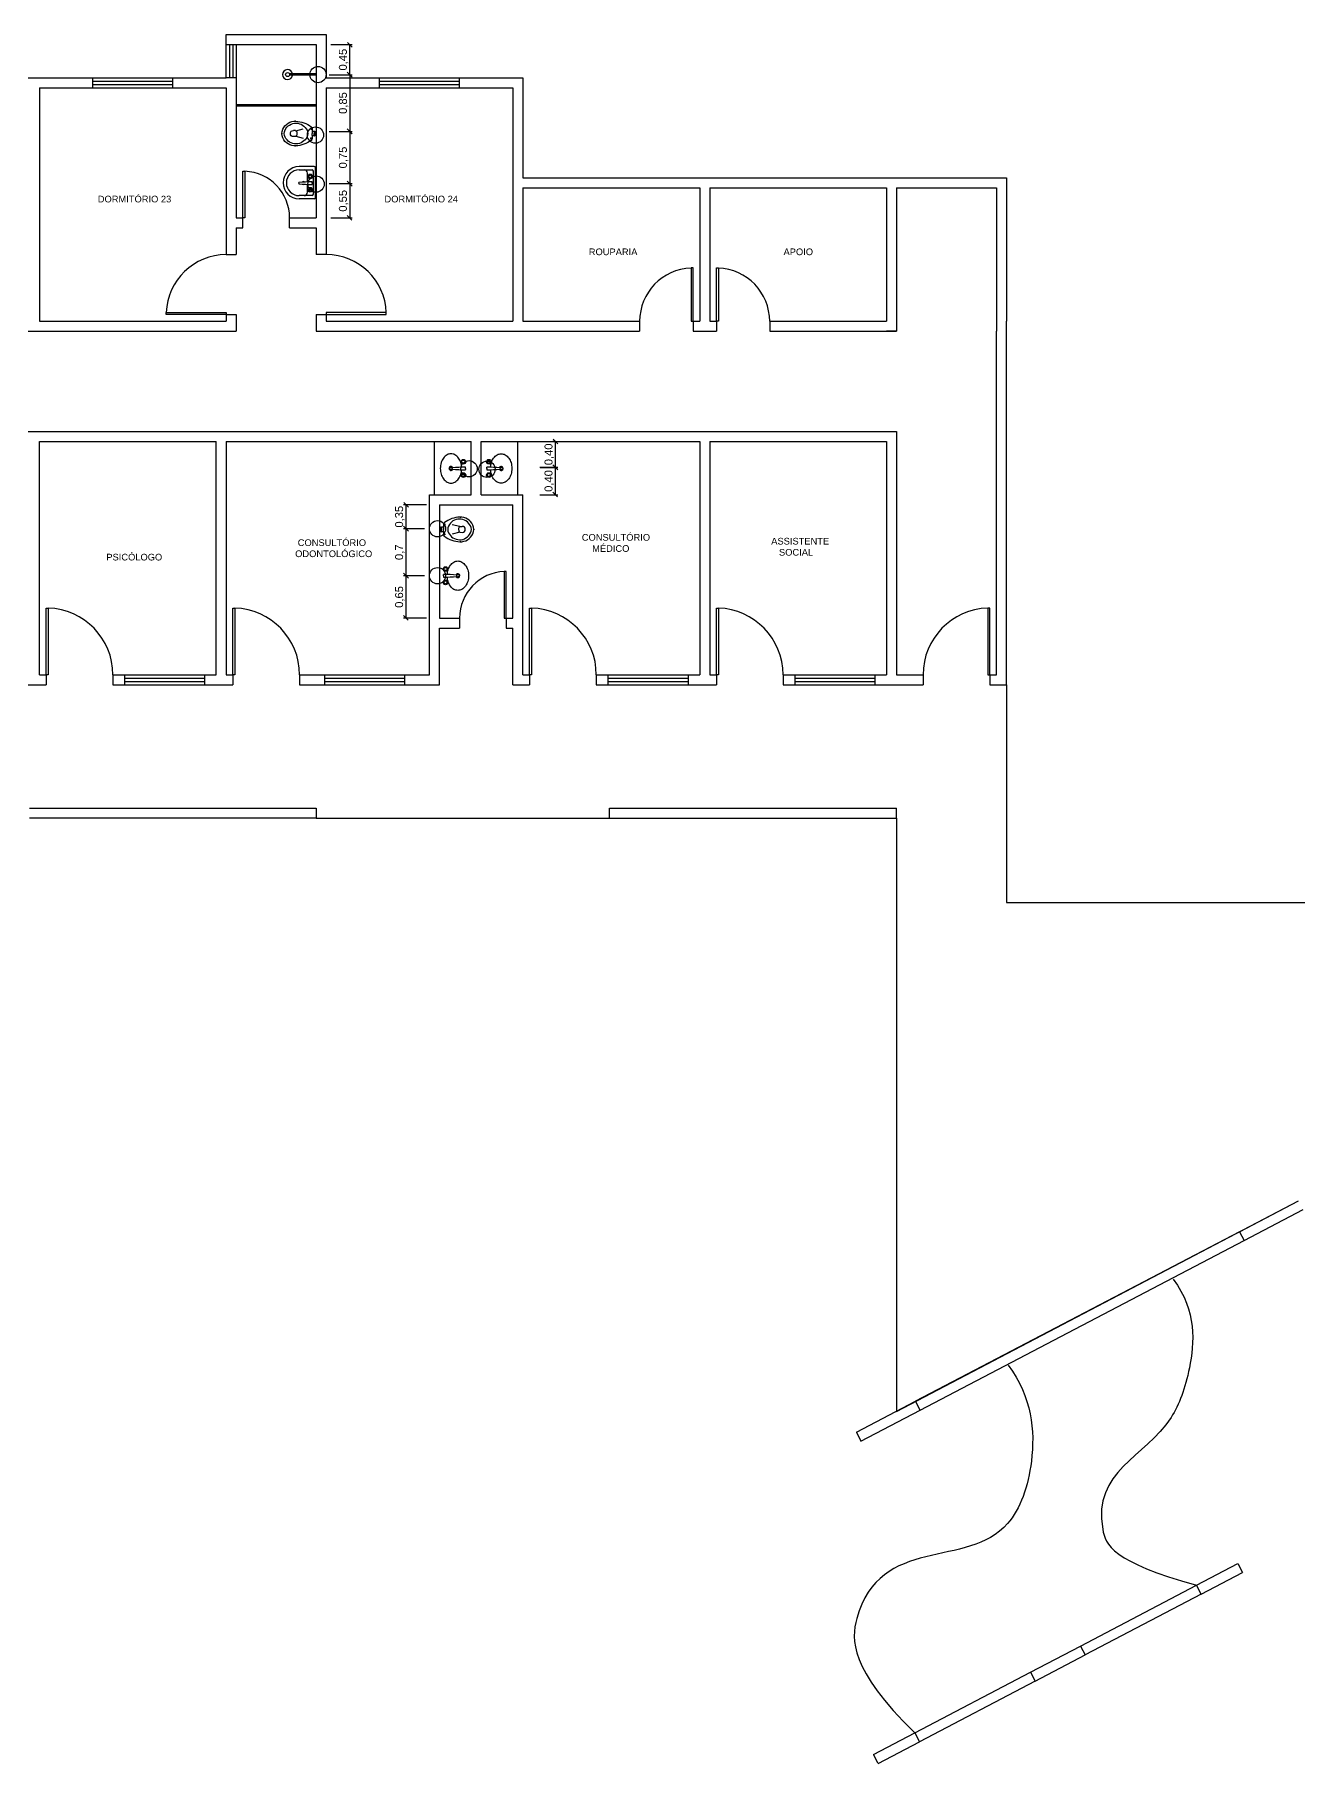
# Model space of a CAD drawing. Header units: millimetres. Extents: x 562 to 1062, y -27 to 300.
# Drawn here: x 793.81 to 812.77, y 227.95 to 253.88 of the extents above; entities that cross this region are included whole.
import ezdxf

# ---------------------------------------------------------------- set-up
doc = ezdxf.new("R2010")
doc.units = ezdxf.units.MM
doc.header["$LTSCALE"] = 0.04
doc.linetypes.add('ACAD_ISO03W100', pattern=[30, 12, -18])
for name, color, linetype in [('01', 1, 'Continuous'), ('02', 2, 'Continuous'), ('03', 3, 'Continuous'), ('05', 5, 'Continuous'), ('2', 2, 'Continuous'), ('BAN', 11, 'Continuous'), ('TRACEJADO', 7, 'ACAD_ISO03W100')]:
    doc.layers.add(name, color=color, linetype=linetype)
doc.styles.get("Standard").update_dxf_attribs({"font": 'arial.ttf'})
doc.dimstyles.new('ISO-25', dxfattribs={"dimscale": 0.03, "dimtxt": 4, "dimasz": 2.5, "dimexe": 1.25, "dimexo": 0.625, "dimtad": 1, "dimtxsty": 'Standard', "dimblk": 'OBLIQUE', "dimcen": 2.5, "dimadec": 3, "dimazin": 0, "dimtfac": 1, "dimtmove": 0, "dimatfit": 3, "dimldrblk": 'OBLIQUE', "dimfxl": 1, "dimarcsym": 0})

# ---------------------------------------------------------------- blocks, each defined once
blk = doc.blocks.new('V2_vaso5_T')
for p, q in [((0.011, 0.031), (0.011, 0)), ((0.039, 0.031), (0.039, 0)), ((0.041, 0.072), (0.072, 0.072)), ((0.056, 0.088), (0.056, 0.057)), ((0.285, 0.041), (0.173, 0.07)), ((0.288, 0.043), (0.322, 0.045)), ((0.011, -0.032), (0.011, 0)), ((0.039, -0.032), (0.039, 0)), ((0.041, -0.073), (0.072, -0.073)), ((0.056, -0.088), (0.056, -0.058)), ((0.286, -0.042), (0.173, -0.071)), ((0.288, -0.044), (0.322, -0.046))]:
    blk.add_line(p, q)
blk.add_lwpolyline([(0.01, 0.033, 0.868852), (-0.001, 0.031), (-0.001, 0), (-0.001, -0.032, 0.868852), (0.01, -0.034), (0.039, -0.034), (0.039, -0.074, 0.237631), (0.054, -0.103, 0.148029), (0.286, -0.185, 0.31016), (0.481, -0.066, 0.21646), (0.481, 0.065, 0.30817), (0.286, 0.184, 0.152934), (0.054, 0.102, 0.237634), (0.039, 0.073), (0.039, 0.033), (0.01, 0.033)], format="xyb")
for centre in [(0.056, 0.072), (0.056, -0.073)]:
    blk.add_circle(centre, 0.00512)
for centre, radius, start, end in [((0.222, 0), 0.117, 154.8234, 205.1766), ((0.282, -0.028), 0.183, 26.0662, 155.1183), ((0.306, 0.008), 0.0388, 117.1535, 192.7741), ((0.326, 0.004), 0.0411, 353.3838, 96.6162), ((0.345, 0), 0.115, 332.2776, 27.7224), ((0.282, 0.027), 0.183, 204.9138, 333.9017), ((0.314, -0.005), 0.0462, 173.959, 235.9862), ((0.326, -0.005), 0.0412, 263.5509, 6.4491)]:
    blk.add_arc(centre, radius, start, end)
at = {"color": 0, "linetype": 'ByBlock'}
for p in [(0.295, 0.185), (-0.001, 0), (0.295, -0.185), (0.496, 0), (0.496, 0)]:
    blk.add_point(p, dxfattribs=at)
blk = doc.blocks.new('_Oblique')
at = {"layer": 'TRACEJADO', "color": 0, "lineweight": -2}
blk.add_line((-0.5, -0.5), (0.5, 0.5), dxfattribs=at)
blk = doc.blocks.new('*D425')
at = {"layer": 'BAN', "color": 0, "lineweight": -2}
for p, q in [((798.258, 253.726), (798.579, 253.726)), ((798.541, 253.274), (798.541, 253.726)), ((798.235, 253.274), (798.579, 253.274))]:
    blk.add_line(p, q, dxfattribs=at)
at = {"layer": 'Defpoints', "color": 0}
for p in [(798.239, 253.726), (798.541, 253.726), (798.216, 253.274)]:
    blk.add_point(p, dxfattribs=at)
at = {"layer": 'BAN', "color": 0, "lineweight": -2, "xscale": 0.075, "yscale": 0.075, "zscale": 0.075}
for p, rotation in [((798.541, 253.726), 90), ((798.541, 253.274), 270)]:
    blk.add_blockref('_Oblique', p, dxfattribs=dict(at, rotation=rotation))
at = {"layer": 'BAN', "color": 0, "insert": (798.45, 253.5), "char_height": 0.12, "attachment_point": 5, "rotation": 90}
blk.add_mtext('0,45', dxfattribs=at)
blk = doc.blocks.new('*D423')
at = {"layer": 'BAN', "color": 0}
for p, q in [((798.235, 253.274), (798.579, 253.274)), ((798.541, 253.274), (798.541, 252.423)), ((798.231, 252.423), (798.579, 252.423))]:
    blk.add_line(p, q, dxfattribs=at)
at = {"layer": 'Defpoints', "color": 0}
for p in [(798.216, 253.274), (798.212, 252.423), (798.541, 252.423)]:
    blk.add_point(p, dxfattribs=at)
at = {"layer": 'BAN', "color": 0, "xscale": 0.075, "yscale": 0.075, "zscale": 0.075}
for p, rotation in [((798.541, 253.274), 90), ((798.541, 252.423), 270)]:
    blk.add_blockref('_Oblique', p, dxfattribs=dict(at, rotation=rotation))
at = {"layer": 'BAN', "color": 0, "insert": (798.45, 252.849), "char_height": 0.12, "attachment_point": 5, "rotation": 90}
blk.add_mtext('0,85', dxfattribs=at)
blk = doc.blocks.new('*D424')
at = {"layer": 'BAN', "color": 0}
for p, q in [((798.231, 252.423), (798.579, 252.423)), ((798.541, 252.423), (798.541, 251.641)), ((798.235, 251.641), (798.579, 251.641))]:
    blk.add_line(p, q, dxfattribs=at)
at = {"layer": 'Defpoints', "color": 0}
for p in [(798.212, 252.423), (798.216, 251.641), (798.541, 251.641)]:
    blk.add_point(p, dxfattribs=at)
at = {"layer": 'BAN', "color": 0, "xscale": 0.075, "yscale": 0.075, "zscale": 0.075}
for p, rotation in [((798.541, 252.423), 90), ((798.541, 251.641), 270)]:
    blk.add_blockref('_Oblique', p, dxfattribs=dict(at, rotation=rotation))
at = {"layer": 'BAN', "color": 0, "insert": (798.45, 252.032), "char_height": 0.12, "attachment_point": 5, "rotation": 90}
blk.add_mtext('0,75', dxfattribs=at)
blk = doc.blocks.new('*D426')
at = {"layer": 'BAN', "color": 0, "lineweight": -2}
for p, q in [((798.253, 251.641), (798.579, 251.641)), ((798.541, 251.641), (798.541, 251.126)), ((798.258, 251.126), (798.579, 251.126))]:
    blk.add_line(p, q, dxfattribs=at)
at = {"layer": 'Defpoints', "color": 0}
for p in [(798.235, 251.641), (798.239, 251.126), (798.541, 251.126)]:
    blk.add_point(p, dxfattribs=at)
at = {"layer": 'BAN', "color": 0, "lineweight": -2, "xscale": 0.075, "yscale": 0.075, "zscale": 0.075}
for p, rotation in [((798.541, 251.641), 90), ((798.541, 251.126), 270)]:
    blk.add_blockref('_Oblique', p, dxfattribs=dict(at, rotation=rotation))
at = {"layer": 'BAN', "color": 0, "insert": (798.45, 251.383), "char_height": 0.12, "attachment_point": 5, "rotation": 90}
blk.add_mtext('0,55', dxfattribs=at)
blk = doc.blocks.new('*D435')
at = {"layer": 'BAN', "color": 0, "lineweight": -2}
for p, q in [((799.693, 246.826), (799.347, 246.826)), ((799.384, 246.826), (799.384, 246.465)), ((799.661, 246.465), (799.347, 246.465))]:
    blk.add_line(p, q, dxfattribs=at)
at = {"layer": 'Defpoints', "color": 0}
for p in [(799.712, 246.826), (799.384, 246.465), (799.68, 246.465)]:
    blk.add_point(p, dxfattribs=at)
at = {"layer": 'BAN', "color": 0, "lineweight": -2, "xscale": 0.075, "yscale": 0.075, "zscale": 0.075}
for p, rotation in [((799.384, 246.826), 90), ((799.384, 246.465), 270)]:
    blk.add_blockref('_Oblique', p, dxfattribs=dict(at, rotation=rotation))
at = {"layer": 'BAN', "color": 0, "insert": (799.293, 246.646), "char_height": 0.12, "attachment_point": 5, "rotation": 90}
blk.add_mtext('0,35', dxfattribs=at)
blk = doc.blocks.new('*D436')
at = {"layer": 'BAN', "color": 0}
for p, q in [((799.661, 246.465), (799.347, 246.465)), ((799.384, 246.465), (799.384, 245.761)), ((799.661, 245.761), (799.347, 245.761))]:
    blk.add_line(p, q, dxfattribs=at)
at = {"layer": 'Defpoints', "color": 0}
for p in [(799.68, 246.465), (799.384, 245.761), (799.68, 245.761)]:
    blk.add_point(p, dxfattribs=at)
at = {"layer": 'BAN', "color": 0, "xscale": 0.075, "yscale": 0.075, "zscale": 0.075}
for p, rotation in [((799.384, 246.465), 90), ((799.384, 245.761), 270)]:
    blk.add_blockref('_Oblique', p, dxfattribs=dict(at, rotation=rotation))
at = {"layer": 'BAN', "color": 0, "insert": (799.293, 246.113), "char_height": 0.12, "attachment_point": 5, "rotation": 90}
blk.add_mtext('0,7', dxfattribs=at)
blk = doc.blocks.new('*D437')
at = {"layer": 'BAN', "color": 0}
for p, q in [((799.661, 245.761), (799.347, 245.761)), ((799.384, 245.761), (799.384, 245.126)), ((799.693, 245.126), (799.347, 245.126))]:
    blk.add_line(p, q, dxfattribs=at)
at = {"layer": 'Defpoints', "color": 0}
for p in [(799.68, 245.761), (799.384, 245.126), (799.712, 245.126)]:
    blk.add_point(p, dxfattribs=at)
at = {"layer": 'BAN', "color": 0, "xscale": 0.075, "yscale": 0.075, "zscale": 0.075}
for p, rotation in [((799.384, 245.761), 90), ((799.384, 245.126), 270)]:
    blk.add_blockref('_Oblique', p, dxfattribs=dict(at, rotation=rotation))
at = {"layer": 'BAN', "color": 0, "insert": (799.293, 245.443), "char_height": 0.12, "attachment_point": 5, "rotation": 90}
blk.add_mtext('0,65', dxfattribs=at)
blk = doc.blocks.new('*D438')
at = {"layer": 'BAN', "color": 0, "lineweight": -2}
for p, q in [((801.606, 247.776), (801.587, 247.776)), ((801.625, 247.776), (801.625, 247.385)), ((801.399, 247.385), (801.662, 247.385))]:
    blk.add_line(p, q, dxfattribs=at)
at = {"layer": 'Defpoints', "color": 0}
for p in [(801.625, 247.776), (801.381, 247.385), (801.625, 247.385)]:
    blk.add_point(p, dxfattribs=at)
at = {"layer": 'BAN', "color": 0, "lineweight": -2, "xscale": 0.075, "yscale": 0.075, "zscale": 0.075}
for p, rotation in [((801.625, 247.776), 90), ((801.625, 247.385), 270)]:
    blk.add_blockref('_Oblique', p, dxfattribs=dict(at, rotation=rotation))
at = {"layer": 'BAN', "color": 0, "insert": (801.534, 247.581), "char_height": 0.12, "attachment_point": 5, "rotation": 90}
blk.add_mtext('0,40', dxfattribs=at)
blk = doc.blocks.new('*D439')
at = {"layer": 'BAN', "color": 0}
for p, q in [((801.395, 247.387), (801.662, 247.387)), ((801.625, 247.387), (801.625, 246.976)), ((801.394, 246.976), (801.662, 246.976))]:
    blk.add_line(p, q, dxfattribs=at)
at = {"layer": 'Defpoints', "color": 0}
for p in [(801.376, 247.387), (801.376, 246.976), (801.625, 246.976)]:
    blk.add_point(p, dxfattribs=at)
at = {"layer": 'BAN', "color": 0, "xscale": 0.075, "yscale": 0.075, "zscale": 0.075}
for p, rotation in [((801.625, 247.387), 90), ((801.625, 246.976), 270)]:
    blk.add_blockref('_Oblique', p, dxfattribs=dict(at, rotation=rotation))
at = {"layer": 'BAN', "color": 0, "insert": (801.534, 247.182), "char_height": 0.12, "attachment_point": 5, "rotation": 90}
blk.add_mtext('0,40', dxfattribs=at)

msp = doc.modelspace()

# ---------------------------------------------------------------- linework, layer by layer
at = {"layer": '02'}
for p, q in [((796.74, 253.726), (796.74, 253.226)), ((796.79, 253.726), (796.79, 253.226)), ((794.69, 253.226), (795.89, 253.226)), ((794.69, 253.176), (795.89, 253.176)), ((794.69, 253.126), (795.89, 253.126)), ((794.69, 253.076), (795.89, 253.076)), ((798.99, 253.176), (800.19, 253.176)), ((798.99, 253.126), (800.19, 253.126)), ((796.97, 251.126), (796.94, 251.126)), ((796.69, 249.706), (796.69, 249.676)), ((798.19, 249.706), (798.19, 249.676)), ((798.19, 249.706), (798.19, 249.676)), ((808.39, 244.126), (808.39, 240.862)), ((798.04, 242.126), (802.44, 242.126)), ((806.74, 242.126), (806.74, 233.231)), ((808.39, 240.862), (824.66, 240.862)), ((806.74, 233.231), (812.77, 236.389))]:
    msp.add_line(p, q, dxfattribs=at)
at = {"layer": '02', "linetype": 'Continuous'}
for p, q in [((798.04, 253.286), (797.638, 253.286)), ((798.04, 253.266), (797.638, 253.266)), ((796.84, 252.826), (798.04, 252.826)), ((796.84, 252.806), (798.04, 252.806)), ((798.007, 251.896), (797.784, 251.896)), ((797.784, 251.847), (797.857, 251.847)), ((797.857, 251.847), (797.976, 251.847)), ((797.907, 251.666), (797.907, 251.797)), ((797.996, 251.481), (797.996, 251.827)), ((798.027, 251.431), (798.027, 251.876)), ((797.778, 251.648), (797.778, 251.656)), ((797.778, 251.648), (797.778, 251.639)), ((797.907, 251.511), (797.907, 251.629)), ((797.978, 251.648), (797.978, 251.666)), ((797.978, 251.648), (797.978, 251.63)), ((797.976, 251.461), (797.784, 251.461)), ((798.007, 251.411), (797.784, 251.411)), ((795.165, 244.276), (796.365, 244.276)), ((795.165, 244.226), (796.365, 244.226)), ((798.165, 244.276), (799.365, 244.276)), ((798.165, 244.226), (799.365, 244.226)), ((802.415, 244.276), (803.615, 244.276)), ((802.415, 244.226), (803.615, 244.226)), ((795.165, 244.176), (796.365, 244.176)), ((795.165, 244.126), (796.365, 244.126)), ((798.165, 244.176), (799.365, 244.176)), ((798.165, 244.126), (799.365, 244.126)), ((802.415, 244.176), (803.615, 244.176)), ((802.415, 244.126), (803.615, 244.126))]:
    msp.add_line(p, q, dxfattribs=at)
for centre, radius in [((797.61, 253.276), 0.03), ((797.948, 251.748), 0.035), ((797.948, 251.748), 0.025), ((797.948, 251.748), 0.024), ((797.948, 251.548), 0.035), ((797.948, 251.548), 0.025), ((797.948, 251.548), 0.024)]:
    msp.add_circle(centre, radius, dxfattribs=at)
for centre, radius, start, end in [((797.61, 253.276), 0.075, 7.6623, 352.3377), ((796.94, 251.126), 0.7, 0, 87.5437), ((797.784, 251.654), 0.242, 90, 270), ((797.784, 251.654), 0.193, 90, 270), ((797.857, 251.797), 0.05, 0, 90), ((797.976, 251.827), 0.02, 0, 90), ((798.007, 251.876), 0.02, 0, 90), ((797.78, 251.656), 0.002, 94.839, 180), ((797.78, 251.639), 0.002, 180, 265.161), ((798.021, 248.818), 2.85, 90.8897, 94.839), ((798.021, 254.477), 2.85, 265.161, 269.1103), ((797.851, 251.649), 0.0225, 41.2234, 145.6181), ((797.851, 251.649), 0.0225, 224.2252, 308.9265), ((797.857, 251.511), 0.05, 270, 0), ((797.976, 251.666), 0.002, 0, 90.8897), ((797.976, 251.63), 0.002, 269.1103, 0), ((797.976, 251.481), 0.02, 270, 0), ((798.007, 251.431), 0.02, 270, 0), ((796.69, 249.676), 0.9, 90, 178.0898), ((798.19, 249.676), 0.9, 1.9102, 90), ((803.69, 249.576), 0.8, 92.1491, 180), ((804.04, 249.576), 0.8, 360, 87.8509), ((800.89, 245.126), 0.7, 92.4563, 180), ((793.99, 244.276), 1, 0, 88.2809), ((796.79, 244.276), 1, 0, 88.2809), ((801.24, 244.276), 1, 0, 88.2809), ((804.04, 244.276), 1, 0, 88.2809)]:
    msp.add_arc(centre, radius, start, end, dxfattribs=at)
at = {"layer": '02'}
for points in [[(810.892, 235.212), (811.251, 234.732), (811.174, 233.856), (810.714, 232.587), (809.483, 232.296), (809.973, 230.971), (811.243, 230.623)], [(808.416, 233.923), (808.775, 233.444), (808.859, 232.512), (808.227, 230.696), (806.159, 231.513), (806.035, 229.376), (807.015, 228.409)]]:
    msp.add_open_spline(points, degree=3, knots=[0.002109, 0.002109, 0.002109, 0.002109, 0.788794, 1.44822, 3.522511, 4.047492, 4.047492, 4.047492, 4.047492], dxfattribs=at)
at = {"layer": '03', "extrusion": (0, 0, -1)}
for p, q in [((811.884, 235.925), (807.026, 233.381)), ((807.095, 233.248), (811.954, 235.792)), ((809.504, 229.712), (811.243, 230.623)), ((811.313, 230.49), (809.574, 229.579)), ((807.015, 228.409), (808.754, 229.319)), ((808.824, 229.187), (807.085, 228.276))]:
    msp.add_line(p, q, dxfattribs=at)
at = {"layer": '05'}
for p, q in [((796.69, 253.226), (796.69, 253.876)), ((796.69, 253.876), (798.19, 253.876)), ((798.19, 253.876), (798.19, 253.226)), ((796.69, 253.726), (796.84, 253.726)), ((796.84, 253.726), (796.84, 251.126)), ((796.84, 253.726), (798.04, 253.726)), ((798.04, 253.726), (798.04, 251.126)), ((792.94, 253.226), (793.89, 253.226)), ((793.74, 253.226), (794.69, 253.226)), ((793.89, 253.076), (793.89, 249.576)), ((793.89, 253.076), (794.69, 253.076)), ((794.69, 253.076), (794.69, 253.226)), ((795.89, 253.226), (796.69, 253.226)), ((795.89, 253.076), (795.89, 253.226)), ((795.89, 253.076), (796.69, 253.076)), ((796.84, 253.226), (796.69, 253.226)), ((796.69, 253.076), (796.69, 250.576)), ((798.19, 253.226), (798.99, 253.226)), ((798.19, 253.076), (798.19, 250.576)), ((798.19, 253.076), (798.99, 253.076)), ((798.99, 253.076), (798.99, 253.226)), ((800.19, 253.076), (800.19, 253.226)), ((800.19, 253.226), (801.14, 253.226)), ((800.19, 253.076), (800.99, 253.076)), ((800.99, 253.076), (800.99, 249.576)), ((801.14, 253.226), (801.14, 251.726)), ((801.14, 251.726), (808.39, 251.726)), ((808.39, 251.726), (808.39, 249.576)), ((801.14, 251.576), (803.79, 251.576)), ((801.14, 251.576), (801.14, 249.576)), ((803.79, 251.576), (803.79, 249.576)), ((803.94, 251.576), (806.59, 251.576)), ((803.94, 251.576), (803.94, 249.576)), ((806.59, 251.576), (806.59, 249.576)), ((806.74, 251.576), (806.74, 249.426)), ((806.74, 251.576), (808.24, 251.576)), ((808.24, 251.576), (808.24, 249.426)), ((796.84, 251.126), (796.94, 251.126)), ((796.84, 250.976), (796.94, 250.976)), ((796.84, 250.976), (796.84, 250.576)), ((796.94, 250.976), (796.94, 251.126)), ((797.64, 250.976), (797.64, 251.126)), ((797.64, 251.126), (798.04, 251.126)), ((797.64, 250.976), (798.04, 250.976)), ((798.04, 250.976), (798.04, 250.576)), ((796.69, 250.576), (796.84, 250.576)), ((798.19, 250.576), (798.04, 250.576)), ((796.69, 249.676), (796.69, 249.576)), ((796.69, 249.676), (796.84, 249.676)), ((796.84, 249.676), (796.84, 249.426)), ((798.04, 249.676), (798.04, 249.426)), ((798.04, 249.676), (798.19, 249.676)), ((798.19, 249.676), (798.19, 249.576)), ((790.89, 249.426), (793.89, 249.426)), ((793.89, 249.576), (796.69, 249.576)), ((793.89, 249.426), (796.84, 249.426)), ((798.04, 249.426), (798.19, 249.426)), ((798.14, 249.426), (802.89, 249.426)), ((798.19, 249.576), (800.99, 249.576)), ((801.14, 249.576), (802.89, 249.576)), ((802.89, 249.576), (802.89, 249.426)), ((803.69, 249.576), (803.79, 249.576)), ((803.69, 249.576), (803.69, 249.426)), ((803.69, 249.426), (804.04, 249.426)), ((803.94, 249.576), (804.04, 249.576)), ((804.04, 249.576), (804.04, 249.426)), ((804.84, 249.576), (806.59, 249.576)), ((804.84, 249.576), (804.84, 249.426)), ((804.84, 249.426), (806.74, 249.426)), ((806.74, 249.426), (806.59, 249.426)), ((808.24, 244.276), (808.24, 249.426)), ((808.39, 244.126), (808.39, 249.576)), ((790.89, 247.926), (793.89, 247.926)), ((793.89, 247.926), (806.74, 247.926)), ((806.74, 247.926), (806.74, 244.276)), ((793.89, 247.776), (796.54, 247.776)), ((793.89, 244.276), (793.89, 247.776)), ((796.54, 244.276), (796.54, 247.776)), ((796.69, 247.776), (796.69, 244.276)), ((796.69, 247.776), (800.365, 247.776)), ((800.365, 246.976), (800.365, 247.776)), ((800.515, 246.976), (800.515, 247.776)), ((800.515, 247.776), (803.79, 247.776)), ((803.79, 247.776), (803.79, 244.276)), ((803.94, 247.776), (803.94, 244.276)), ((803.94, 247.776), (806.59, 247.776)), ((806.59, 247.776), (806.59, 244.276)), ((799.74, 246.976), (800.365, 246.976)), ((799.74, 244.276), (799.74, 246.976)), ((799.89, 246.826), (799.89, 245.126)), ((799.89, 246.826), (800.99, 246.826)), ((800.515, 246.976), (801.14, 246.976)), ((800.99, 245.126), (800.99, 246.826)), ((801.14, 244.276), (801.14, 246.976)), ((799.89, 245.126), (800.19, 245.126)), ((800.19, 245.126), (800.19, 244.976)), ((800.89, 245.126), (800.99, 245.126)), ((800.89, 245.126), (800.89, 244.976)), ((799.89, 244.126), (799.89, 244.976)), ((799.89, 244.976), (800.19, 244.976)), ((800.89, 244.976), (800.99, 244.976)), ((800.99, 244.126), (800.99, 244.976)), ((793.89, 244.276), (793.99, 244.276)), ((793.99, 244.276), (793.99, 244.126)), ((794.99, 244.276), (795.165, 244.276)), ((794.99, 244.276), (794.99, 244.126)), ((795.165, 244.276), (795.165, 244.126)), ((796.365, 244.276), (796.54, 244.276)), ((796.365, 244.276), (796.365, 244.126)), ((796.69, 244.276), (796.79, 244.276)), ((796.79, 244.276), (796.79, 244.126)), ((797.79, 244.276), (798.165, 244.276)), ((797.79, 244.276), (797.79, 244.126)), ((798.165, 244.276), (798.165, 244.126)), ((799.365, 244.276), (799.74, 244.276)), ((799.365, 244.276), (799.365, 244.126)), ((801.14, 244.276), (801.24, 244.276)), ((801.24, 244.276), (801.24, 244.126)), ((802.24, 244.276), (802.24, 244.126)), ((802.24, 244.276), (802.415, 244.276)), ((802.415, 244.276), (802.415, 244.126)), ((803.615, 244.276), (803.79, 244.276)), ((803.615, 244.276), (803.615, 244.126)), ((803.94, 244.276), (804.04, 244.276)), ((804.04, 244.276), (804.04, 244.126)), ((805.04, 244.276), (805.215, 244.276)), ((805.04, 244.276), (805.04, 244.126)), ((805.215, 244.276), (805.215, 244.126)), ((806.415, 244.276), (806.59, 244.276)), ((806.415, 244.276), (806.415, 244.126)), ((806.74, 244.276), (807.14, 244.276)), ((807.14, 244.276), (807.14, 244.126)), ((808.14, 244.276), (808.24, 244.276)), ((808.14, 244.276), (808.14, 244.126)), ((792.94, 244.126), (793.89, 244.126)), ((793.74, 244.126), (793.99, 244.126)), ((794.99, 244.126), (795.165, 244.126)), ((796.365, 244.126), (796.79, 244.126)), ((797.79, 244.126), (798.165, 244.126)), ((799.365, 244.126), (799.89, 244.126)), ((800.99, 244.126), (801.24, 244.126)), ((802.24, 244.126), (802.415, 244.126)), ((803.615, 244.126), (804.04, 244.126)), ((805.04, 244.126), (805.215, 244.126)), ((806.415, 244.126), (807.14, 244.126)), ((808.14, 244.126), (808.39, 244.126)), ((793.74, 242.276), (798.04, 242.276)), ((798.04, 242.276), (798.04, 242.126)), ((802.44, 242.276), (806.74, 242.276)), ((802.44, 242.126), (802.44, 242.276)), ((806.74, 242.126), (806.74, 242.276)), ((798.04, 242.126), (793.74, 242.126)), ((802.44, 242.126), (806.74, 242.126)), ((811.884, 235.925), (812.77, 236.389)), ((811.954, 235.792), (812.84, 236.256)), ((811.884, 235.925), (811.954, 235.792)), ((806.14, 232.917), (807.026, 233.381)), ((807.095, 233.248), (807.026, 233.381)), ((806.209, 232.784), (807.095, 233.248)), ((806.14, 232.917), (806.209, 232.784)), ((811.243, 230.623), (811.863, 230.947)), ((811.313, 230.49), (811.933, 230.815)), ((811.863, 230.947), (811.933, 230.815)), ((811.313, 230.49), (811.243, 230.623)), ((808.754, 229.319), (809.504, 229.712)), ((809.504, 229.712), (809.574, 229.579)), ((808.824, 229.187), (809.574, 229.579)), ((808.754, 229.319), (808.824, 229.187)), ((806.395, 228.084), (807.015, 228.409)), ((807.015, 228.409), (807.085, 228.276)), ((806.465, 227.951), (807.085, 228.276)), ((806.395, 228.084), (806.459, 227.962))]:
    msp.add_line(p, q, dxfattribs=at)
at = {"layer": '2'}
for p, q in [((798.99, 253.226), (800.19, 253.226)), ((798.99, 253.076), (800.19, 253.076)), ((796.94, 251.826), (796.97, 251.826)), ((796.94, 251.126), (796.94, 251.826)), ((796.97, 251.826), (796.97, 251.126)), ((803.66, 250.376), (803.66, 249.576)), ((803.69, 250.376), (803.66, 250.376)), ((803.69, 249.576), (803.69, 250.376)), ((804.04, 249.576), (804.04, 250.376)), ((804.04, 250.376), (804.07, 250.376)), ((804.07, 250.376), (804.07, 249.576)), ((795.79, 249.706), (796.69, 249.706)), ((795.79, 249.676), (795.79, 249.706)), ((796.69, 249.676), (795.79, 249.676)), ((799.09, 249.706), (798.19, 249.706)), ((798.19, 249.676), (799.09, 249.676)), ((799.09, 249.676), (799.09, 249.706)), ((803.66, 249.576), (803.69, 249.576)), ((804.07, 249.576), (804.04, 249.576)), ((799.815, 246.976), (799.815, 247.776)), ((801.065, 246.976), (801.065, 247.776)), ((800.076, 247.37), (800.076, 247.378)), ((800.076, 247.37), (800.076, 247.361)), ((800.276, 247.37), (800.276, 247.387)), ((800.276, 247.37), (800.276, 247.352)), ((800.598, 247.37), (800.598, 247.387)), ((800.598, 247.37), (800.598, 247.352)), ((800.798, 247.37), (800.798, 247.378)), ((800.798, 247.37), (800.798, 247.361)), ((799.948, 245.761), (799.948, 245.779)), ((800.148, 245.761), (800.148, 245.769)), ((800.86, 245.826), (800.86, 245.126)), ((800.89, 245.826), (800.86, 245.826)), ((800.89, 245.126), (800.89, 245.826)), ((799.948, 245.761), (799.948, 245.743)), ((800.148, 245.761), (800.148, 245.753)), ((793.99, 244.276), (793.99, 245.276)), ((793.99, 245.276), (794.02, 245.276)), ((794.02, 245.276), (794.02, 244.276)), ((796.79, 245.276), (796.82, 245.276)), ((796.79, 244.276), (796.79, 245.276)), ((796.82, 245.276), (796.82, 244.276)), ((801.24, 244.276), (801.24, 245.276)), ((801.24, 245.276), (801.27, 245.276)), ((801.27, 245.276), (801.27, 244.276)), ((804.04, 245.276), (804.07, 245.276)), ((804.04, 244.276), (804.04, 245.276)), ((804.07, 245.276), (804.07, 244.276)), ((808.11, 245.276), (808.11, 244.276)), ((808.14, 245.276), (808.11, 245.276)), ((808.14, 244.276), (808.14, 245.276)), ((800.86, 245.126), (800.89, 245.126)), ((794.02, 244.276), (793.99, 244.276)), ((796.82, 244.276), (796.79, 244.276)), ((801.27, 244.276), (801.24, 244.276)), ((804.07, 244.276), (804.04, 244.276)), ((805.215, 244.276), (806.415, 244.276)), ((805.215, 244.226), (806.415, 244.226)), ((808.11, 244.276), (808.14, 244.276)), ((805.215, 244.176), (806.415, 244.176)), ((805.215, 244.126), (806.415, 244.126))]:
    msp.add_line(p, q, dxfattribs=at)
for points in [[(800.22, 247.388, 0.05843), (800.207, 247.457, 0.084248), (800.173, 247.526, 0.106469), (800.119, 247.575, 0.130159), (800.06, 247.59, 0.130159), (800.002, 247.575, 0.106469), (799.947, 247.526, 0.084248), (799.913, 247.457, 0.073281), (799.9, 247.37, 0.073281)], [(800.654, 247.388, -0.05843), (800.666, 247.457, -0.084248), (800.7, 247.526, -0.106469), (800.755, 247.575, -0.130159), (800.813, 247.59, -0.130159), (800.872, 247.575, -0.106469), (800.926, 247.526, -0.084248), (800.961, 247.457, -0.073281), (800.973, 247.37, -0.073281)], [(799.9, 247.37, 0.073281), (799.913, 247.283, 0.084248), (799.947, 247.215, 0.106469), (800.002, 247.166, 0.130159), (800.06, 247.15, 0.130159), (800.119, 247.166, 0.106469), (800.173, 247.215, 0.084248), (800.207, 247.283, 0.057106), (800.22, 247.351, 0.073281)], [(800.973, 247.37, -0.073281), (800.961, 247.283, -0.084248), (800.926, 247.215, -0.106469), (800.872, 247.166, -0.130159), (800.813, 247.15, -0.130159), (800.755, 247.166, -0.106469), (800.7, 247.215, -0.084248), (800.666, 247.283, -0.057106), (800.654, 247.351, -0.073281)], [(800.004, 245.78, -0.05843), (800.017, 245.849, -0.084248), (800.051, 245.917, -0.106469), (800.105, 245.966, -0.130159), (800.164, 245.982, -0.130159), (800.222, 245.966, -0.106469), (800.277, 245.917, -0.084248), (800.311, 245.849, -0.073281), (800.324, 245.762, -0.073281)], [(800.324, 245.762, -0.073281), (800.311, 245.675, -0.084248), (800.277, 245.606, -0.106469), (800.222, 245.557, -0.130159), (800.164, 245.542, -0.130159), (800.105, 245.557, -0.106469), (800.051, 245.606, -0.084248), (800.017, 245.675, -0.057106), (800.004, 245.743, -0.073281)]]:
    msp.add_lwpolyline(points, format="xyb", dxfattribs=at)
for centre, radius in [((800.246, 247.47), 0.035), ((800.246, 247.47), 0.025), ((800.246, 247.47), 0.024), ((800.628, 247.47), 0.035), ((800.628, 247.47), 0.025), ((800.628, 247.47), 0.024), ((800.246, 247.27), 0.035), ((800.246, 247.27), 0.025), ((800.246, 247.27), 0.024), ((800.628, 247.27), 0.035), ((800.628, 247.27), 0.025), ((800.628, 247.27), 0.024), ((799.978, 245.861), 0.035), ((799.978, 245.861), 0.025), ((799.978, 245.861), 0.024), ((799.978, 245.661), 0.035), ((799.978, 245.661), 0.025), ((799.978, 245.661), 0.024)]:
    msp.add_circle(centre, radius, dxfattribs=at)
for centre, radius, start, end in [((800.06, 247.37), 0.03, 19.9848, 336.8451), ((800.06, 247.37), 0.0175, 26.7599, 332.2389), ((800.078, 247.378), 0.002, 94.839, 180), ((800.078, 247.361), 0.002, 180, 265.161), ((800.318, 244.54), 2.85, 90.8897, 94.839), ((800.318, 250.199), 2.85, 265.161, 269.1103), ((800.274, 247.387), 0.002, 0, 90.8897), ((800.274, 247.352), 0.002, 269.1103, 0), ((800.6, 247.387), 0.002, 89.1103, 180), ((800.6, 247.352), 0.002, 180, 270.8897), ((800.556, 244.54), 2.85, 85.161, 89.1103), ((800.556, 250.199), 2.85, 270.8897, 274.839), ((800.813, 247.37), 0.03, 203.1549, 160.0152), ((800.796, 247.378), 0.002, 0, 85.161), ((800.796, 247.361), 0.002, 274.839, 0), ((800.813, 247.37), 0.0175, 207.7611, 153.2401), ((799.95, 245.779), 0.002, 89.1103, 180), ((799.906, 242.932), 2.85, 85.161, 89.1103), ((800.164, 245.762), 0.03, 203.1549, 160.0152), ((800.146, 245.769), 0.002, 0, 85.161), ((800.164, 245.762), 0.0175, 207.7611, 153.2401), ((799.95, 245.743), 0.002, 180, 270.8897), ((799.906, 248.59), 2.85, 270.8897, 274.839), ((800.146, 245.753), 0.002, 274.839, 0), ((808.14, 244.276), 1, 91.7191, 180)]:
    msp.add_arc(centre, radius, start, end, dxfattribs=at)
at = {"layer": 'BAN'}
for centre in [(798.066, 253.276), (798.028, 252.369), (798.037, 251.634), (800.331, 247.365), (800.6, 247.357), (799.858, 246.465), (799.858, 245.761)]:
    msp.add_circle(centre, 0.122, dxfattribs=at)

# ---------------------------------------------------------------- block references
at = {"layer": '02', "linetype": 'Continuous', "xscale": -1}
msp.add_blockref('V2_vaso5_T', (798.018, 252.392), dxfattribs=at)
at = {"layer": '2', "rotation": 359.9999999999996}
msp.add_blockref('V2_vaso5_T', (799.907, 246.456), dxfattribs=at)

# ---------------------------------------------------------------- texts
at = {"layer": '01'}
for s, p in [('DORMITÓRIO 23', (794.763, 251.359)), ('DORMITÓRIO 24', (799.063, 251.359)), ('ROUPARIA', (802.127, 250.568)), ('APOIO', (805.048, 250.568)), ('PSICÓLOGO', (794.891, 245.99))]:
    msp.add_text(s, height=0.1, dxfattribs=at).set_placement(p)
at = {"layer": '01', "char_height": 0.1, "attachment_point": 1}
for s, insert in [(' CONSULTÓRIO\\PODONTOLÓGICO', (797.723, 246.307)), ('CONSULTÓRIO\\P    MÉDICO', (802.022, 246.386)), ('ASSISTENTE \\P   SOCIAL', (804.863, 246.329))]:
    msp.add_mtext(s, dxfattribs=dict(at, insert=insert))

# ---------------------------------------------------------------- dimensions: what is measured, and where the dimension line sits
at = {"layer": 'BAN'}
dim = msp.add_linear_dim(base=(798.541, 253.726), p1=(798.216, 253.274), p2=(798.239, 253.726), angle=90, dimstyle='ISO-25', dxfattribs=at)
dim.commit()
dim.dimension.update_dxf_attribs({"geometry": '*D425', "text_midpoint": (798.45, 253.5)})
for base, p1, p2, picture, middle in [((798.541, 252.423), (798.216, 253.274), (798.212, 252.423), '*D423', (798.45, 252.849)), ((799.384, 245.761), (799.68, 246.465), (799.68, 245.761), '*D436', (799.293, 246.113))]:
    dim = msp.add_linear_dim(base=base, p1=p1, p2=p2, angle=90, dimstyle='ISO-25', override={"dimtmove": 1}, dxfattribs=at)
    dim.commit()
    dim.dimension.update_dxf_attribs({"geometry": picture, "text_midpoint": middle})
for base, p1, p2, text, picture, middle in [((798.541, 251.641), (798.212, 252.423), (798.216, 251.641), '0,75', '*D424', (798.45, 252.032)), ((801.625, 246.976), (801.376, 247.387), (801.376, 246.976), '0,40', '*D439', (801.534, 247.182)), ((799.384, 245.126), (799.68, 245.761), (799.712, 245.126), '0,65', '*D437', (799.293, 245.443))]:
    dim = msp.add_linear_dim(base=base, p1=p1, p2=p2, angle=90, text=text, dimstyle='ISO-25', override={"dimtmove": 1}, dxfattribs=at)
    dim.commit()
    dim.dimension.update_dxf_attribs({"geometry": picture, "text_midpoint": middle})
for base, p1, p2, text, picture, middle in [((798.541, 251.126), (798.235, 251.641), (798.239, 251.126), '0,55', '*D426', (798.45, 251.383)), ((801.625, 247.385), (801.625, 247.776), (801.381, 247.385), '0,40', '*D438', (801.534, 247.581)), ((799.384, 246.465), (799.712, 246.826), (799.68, 246.465), '0,35', '*D435', (799.293, 246.646))]:
    dim = msp.add_linear_dim(base=base, p1=p1, p2=p2, angle=90, text=text, dimstyle='ISO-25', dxfattribs=at)
    dim.commit()
    dim.dimension.update_dxf_attribs({"geometry": picture, "text_midpoint": middle})

doc.saveas('drawing.dxf')
